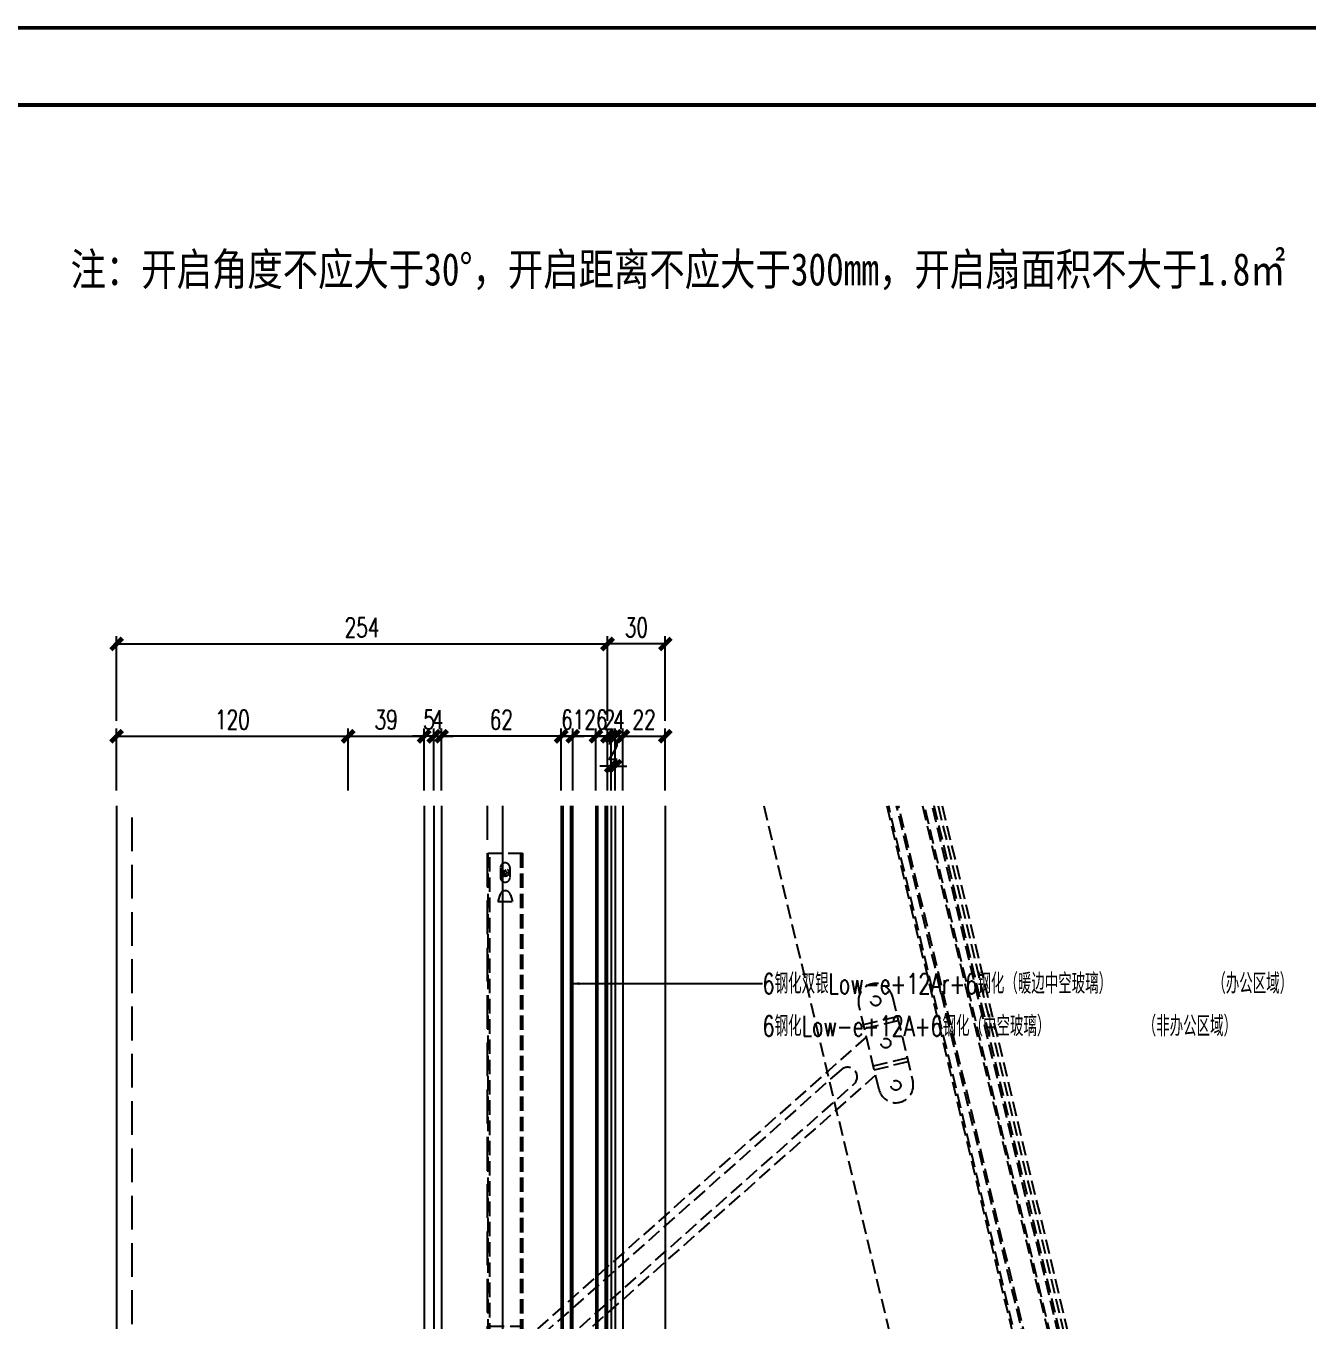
# Model space of a CAD drawing. Extents: x -160106 to 966792, y -663931 to 1550022.
# Drawn here: x -54121 to -53456, y -85815 to -85144 of the extents above; entities that cross this region are included whole.
import ezdxf
from ezdxf.enums import TextEntityAlignment as Align

# ---------------------------------------------------------------- set-up
doc = ezdxf.new("R2010")
doc.units = 0
doc.linetypes.add('ZN-DASH', pattern=[0.35, 0.25, -0.1])
for name, color, linetype in [('!ZN1-填充-8', 8, 'Continuous'), ('!ZN1-文字-7', 7, 'Continuous'), ('!ZN1-标注-173', 173, 'Continuous'), ('!ZN3-玻璃幕墙-4', 4, 'Continuous'), ('!ZN4-辅助材料-1', 1, 'Continuous'), ('!ZN5-钢材投影-40', 40, 'Continuous'), ('!ZN5-铝材投影-112', 112, 'Continuous'), ('!ZN6-虚线-8', 8, 'ZN-DASH'), ('0-cxFrame', 155, 'Continuous'), ('4玻璃幕墙', 4, 'Continuous'), ('DIM', 173, 'Continuous')]:
    doc.layers.add(name, color=color, linetype=linetype)
doc.layers.add('0-cxText', color=131, linetype='Continuous', lineweight=25)
doc.styles.add('cx_tuming', font='simhei.ttf')
doc.styles.add('cx_tuqian1', font='')
doc.styles.add('DHTEXT-1', font='ROMANS.shx', dxfattribs={"width": 0.7, "bigfont": 'CHINESE.shx'})
doc.styles.add('ZNDimTStyle', font='ROMANS.shx', dxfattribs={"width": 0.7, "bigfont": 'CHINESE.shx'})
doc.styles.add('ZNTextStyle', font='ROMANS.shx', dxfattribs={"width": 0.7, "bigfont": 'CHINESE.shx'})
doc.styles.add('宋体', font='', dxfattribs={"width": 0.8})
doc.styles.add('黑体', font='simhei.ttf', dxfattribs={"height": 12})
doc.styles.get('cx_tuqian1').set_extended_font_data('SimSun')
doc.styles.get('宋体').set_extended_font_data('SimSun')
doc.dimstyles.new('ZN4', dxfattribs={"dimscale": 4, "dimtxt": 2.5, "dimasz": 1.5, "dimexe": 1, "dimexo": 2, "dimgap": 0.9, "dimtad": 1, "dimdec": 0, "dimdsep": 46, "dimtxsty": 'DHTEXT-1', "dimblk": 'ARCHTICK', "dimcen": 2.5, "dimclrd": 173, "dimclre": 173, "dimclrt": 7, "dimazin": 2, "dimtfac": 1, "dimtix": 1, "dimtmove": 2, "dimatfit": 3, "dimfxl": 0, "dimarcsym": 0})
doc.dimstyles.new('ZN机械-3', dxfattribs={"dimscale": 3, "dimtxt": 2.5, "dimasz": 1.5, "dimexe": 1, "dimexo": 2, "dimgap": 0.9, "dimtad": 1, "dimdec": 0, "dimzin": 0, "dimdsep": 46, "dimtxsty": 'ZNDimTStyle', "dimcen": 2.5, "dimdle": 1, "dimclrd": 173, "dimclre": 173, "dimclrt": 7, "dimazin": 2, "dimtfac": 1, "dimtdec": 4, "dimtix": 1, "dimtmove": 2, "dimatfit": 3, "dimfxl": 0, "dimfrac": 2, "dimtolj": 1, "dimtzin": 0, "dimarcsym": 0})

# ---------------------------------------------------------------- blocks, each defined once
blk = doc.blocks.new('*U1360')
at = {"layer": '!ZN1-填充-8'}
h = blk.add_hatch(dxfattribs=at)
h.set_pattern_fill('ANSI37', color=256, scale=0.5, style=0)
h.set_pattern_definition([(45, (6, 0), (-1.12253, 1.12253), []), (135, (6, 0), (-1.12253, -1.12253), [])])
h.paths.add_polyline_path([(0, 5), (0, 19), (1, 18), (14, 18), (14, 17.75), (12, 15.75), (12, 8.25), (14, 6.25), (14, 6), (1, 6)])
h = blk.add_hatch(dxfattribs=at)
h.set_pattern_fill('DOTS', color=8, style=0)
h.set_pattern_definition([(0, (6, 0), (0.79375, 1.5875), [0, -1.5875])])
h.paths.add_polyline_path([(13, 15.34), (13, 8.66), (14.41, 7.25), (17.8, 7.25), (17.8, 16.75), (14.41, 16.75)])
for points in [[(18.75, 18), (14, 18), (14, 17.75), (18.75, 17.75)], [(18.75, 6.25), (14, 6.25), (14, 6), (18.75, 6)]]:
    blk.add_hatch(color=256, dxfattribs=at).paths.add_polyline_path(points)
for p, q in [((0, 23), (511.5, 23)), ((0, 19), (511.5, 19)), ((0, 5), (511.5, 5)), ((0, 1), (511.5, 1))]:
    blk.add_line(p, q, dxfattribs=at)
at = {"layer": '!ZN3-玻璃幕墙-4'}
for points in [[(511.5, 24), (1, 24), (0, 23), (0, 19), (1, 18), (511.5, 18)], [(511.5, 6), (1, 6), (0, 5), (0, 1), (1, 0), (511.5, 0)]]:
    blk.add_lwpolyline(points, dxfattribs=at)
at = {"layer": '!ZN4-辅助材料-1'}
for points in [[(0, 5), (0, 19), (1, 18), (14, 18), (14, 17.75), (12, 15.75), (12, 8.25), (12, 8.25), (14, 6.25), (14, 6), (1, 6), (0, 5)], [(12, 15.75), (12, 8.25), (14, 6.25), (19, 6.25), (19, 17.75), (14, 17.75)], [(13, 15.34), (13, 8.66), (14.41, 7.25), (17.8, 7.25), (17.8, 16.75), (14.41, 16.75)], [(18.75, 18), (14, 18), (14, 17.75), (18.75, 17.75)], [(18.75, 6.25), (14, 6.25), (14, 6), (18.75, 6)]]:
    blk.add_lwpolyline(points, close=True, dxfattribs=at)
blk.add_lwpolyline([(18.4, 17.75), (18.4, 17.65), (14.04, 17.65), (12.1, 15.71), (12.1, 8.29), (14.04, 6.35), (18.4, 6.35), (18.4, 6.25), (18.4, 6.35)], dxfattribs=at)
at = {"layer": 'Defpoints', "color": 250}
for p in [(0, 24), (0, 18), (0, 6), (0, 0), (12, 6)]:
    blk.add_point(p, dxfattribs=at)
blk = doc.blocks.new('风撑')
at = {"layer": '!ZN4-辅助材料-1', "linetype": 'ZN-DASH', "ltscale": 30}
for p, q in [((-9, 356), (9, 356)), ((-9, 356), (-9, 0)), ((-8, 0), (-8, 356)), ((8, 356), (8, 0)), ((9, 356), (9, 0)), ((-1.25, 345.75), (-1.25, 346.25)), ((-1.25, 346.25), (-0.25, 346.25)), ((-1.25, 345.75), (-0.25, 345.75)), ((-0.25, 347.25), (0.25, 347.25)), ((-0.25, 346.25), (-0.25, 347.25)), ((-0.25, 344.75), (-0.25, 345.75)), ((-0.25, 344.75), (0.25, 344.75)), ((0.25, 346.25), (0.25, 347.25)), ((0.25, 346.25), (1.25, 346.25)), ((0.25, 344.75), (0.25, 345.75)), ((0.25, 345.75), (1.25, 345.75)), ((1.25, 345.75), (1.25, 346.25)), ((-2.62, 334.8), (-3.85, 331)), ((-3.85, 331), (3.85, 331)), ((2.71, 334.53), (3.85, 331)), ((185.74, 267.19), (203.25, 271.37)), ((186.21, 265.24), (203.72, 269.42)), ((190.85, 245.79), (208.36, 249.97)), ((191.32, 243.84), (208.83, 248.02)), ((-8, 111.01), (8, 111.01)), ((-8, 58.32), (8, 58.32)), ((-3.85, 25), (3.85, 25)), ((-2.62, 21.2), (-3.85, 25)), ((2.71, 21.47), (3.85, 25)), ((-1.25, 10.25), (-1.25, 9.75)), ((-1.25, 10.25), (-0.25, 10.25)), ((-1.25, 9.75), (-0.25, 9.75)), ((-0.25, 11.25), (0.25, 11.25)), ((-0.25, 11.25), (-0.25, 10.25)), ((-0.25, 9.75), (-0.25, 8.75)), ((-0.25, 8.75), (0.25, 8.75)), ((0.25, 11.25), (0.25, 10.25)), ((0.25, 10.25), (1.25, 10.25)), ((0.25, 9.75), (1.25, 9.75)), ((0.25, 9.75), (0.25, 8.75)), ((1.25, 10.25), (1.25, 9.75)), ((-9, 0), (9, 0))]:
    blk.add_line(p, q, dxfattribs=at)
for points in [[(-2.5, 343.5, 1), (2.5, 343.5), (2.5, 348.5, 1), (-2.5, 348.5)], [(193.76, 233.63), (183.31, 277.4, -1), (200.81, 281.58), (211.27, 237.81, -1)], [(22.94, 96.31), (180.77, 236.35, 1), (174.13, 243.83), (16.3, 103.79, 1)], [(-2.5, 12.5, -1), (2.5, 12.5), (2.5, 7.5, -1), (-2.5, 7.5)]]:
    blk.add_lwpolyline(points, format="xyb", close=True, dxfattribs=at)
blk.add_lwpolyline([(187.26, 260.83), (-5.8, 89.52, 1), (6.15, 76.06), (192, 240.97)], format="xyb", dxfattribs=at)
for centre, radius in [((0, 346), 2), ((192.06, 279.49), 2.5), ((197.29, 257.6), 2.5), ((197.29, 257.6), 2.5), ((202.51, 235.72), 2.5), ((0.17, 82.79), 2.5), ((0, 10), 2)]:
    blk.add_circle(centre, radius, dxfattribs=at)
for centre, start, end in [((0, 333.8), 15.06215, 159.06215), ((0, 22.2), 200.93785, 344.93785)]:
    blk.add_arc(centre, 2.8, start, end, dxfattribs=at)
blk = doc.blocks.new('20201118141255')
at = {"layer": '!ZN1-填充-8', "linetype": 'ZN-DASH', "ltscale": 20}
for p, q in [((-40.31, 34.22), (-49.89, 29.31)), ((0.92, 34.5), (-39.17, 34.5)), ((-40.29, 28.24), (-47.54, 24.67)), ((-7.23, 28.5), (-39.19, 28.5)), ((-50.89, 25.79), (-50.79, 25.62)), ((0.24, 9.6), (-2.35, 24.57)), ((13.04, 9.6), (10.84, 25.73)), ((0, 8.8), (0, 0)), ((13.28, 7.2), (0, 7.2)), ((0.24, 9.6), (13.04, 9.6)), ((4.64, 7.2), (4.64, 8.4)), ((8.64, 8.4), (4.64, 8.4)), ((8.64, 7.2), (8.64, 8.4)), ((13.28, 8.8), (13.28, 0))]:
    blk.add_line(p, q, dxfattribs=at)
for centre, radius, start, end in [((-39.17, 32), 2.5, 90, 117.17258), ((0.92, 24.5), 10, 7.0608, 90), ((-48.75, 27.08), 2.5, 117.17258, 211.06801), ((-39.19, 26), 2.5, 90, 116.22899), ((-7.23, 23.5), 5, 12.33909, 90), ((-48.65, 26.91), 2.5, 211.06801, 296.22899), ((0.8, 8.8), 0.8, 89.99996, 179.99996), ((12.48, 8.8), 0.8, 359.99996, 89.99996)]:
    blk.add_arc(centre, radius, start, end, dxfattribs=at)
blk = doc.blocks.new('20201207134444修')
at = {"layer": '!ZN1-填充-8', "linetype": 'ZN-DASH', "ltscale": 30}
h = blk.add_hatch(dxfattribs=at)
h.set_pattern_fill('DOTS', color=256, angle=103.42929, style=0)
h.set_pattern_definition([(103.429, (89.5777, -15.6232), (-1.72844, 0.40336), [0, -1.5875])])
h.paths.add_polyline_path([(73.04, -12.38), (79.52, -10.83), (80.57, -9.12), (79.79, -5.83), (70.55, -8.04), (71.33, -11.33)])
for points in [[(80.54, -4.67), (81.64, -9.29), (81.88, -9.24), (80.78, -4.62)], [(69.11, -7.4), (70.21, -12.02), (70.46, -11.96), (69.35, -7.34)]]:
    blk.add_hatch(color=256, dxfattribs=at).paths.add_polyline_path(points)
h = blk.add_hatch(dxfattribs=at)
h.set_pattern_fill('ANSI36', color=256, scale=0.2, angle=13.42929, style=0)
h.set_pattern_definition([(58.42928774, (-109914.7726, -98208.03987), (0.0203894187, 0.6396168089), [0.79375, -0.15875, 0, -0.15875])])
h.paths.add_polyline_path([(52.61, -13.65), (52.61, -13.65, 0.414214), (52.98, -13.05), (53.33, -14.51), (51.87, -14.86, 0.414214), (52.24, -14.26), (52.01, -13.28, 0.414214)])
h = blk.add_hatch(dxfattribs=at)
h.set_pattern_fill('ANSI37', color=256, scale=0.5, angle=103.42929, style=0)
h.set_pattern_definition([(148.429, (89.5777, -15.6232), (-0.83114, -1.35254), []), (238.429, (89.5777, -15.6232), (1.35254, -0.83114), [])])
h.paths.add_polyline_path([(86.11, -22.62), (72.49, -25.87), (73.23, -24.67), (70.21, -12.02), (70.46, -11.96), (72.86, -13.45), (80.16, -11.7), (81.64, -9.29), (81.88, -9.24), (84.9, -21.88)])
h = blk.add_hatch(dxfattribs=at)
h.set_pattern_fill('ANSI37', color=256, angle=103.42929, style=0)
h.set_pattern_definition([(148.4292877, (49002.4444, -21449.2462), (-0.83113636, -1.352541535), []), (238.4292877, (49002.4444, -21449.2462), (1.352541535, -0.83113636), [])])
h.paths.add_polyline_path([(59, -16.75), (61.68, -27.94), (61.79, -28.43), (68.6, -26.8), (67.4, -26.06), (64.84, -15.36)])
for p, q in [((-109.14, 446.32), (-5.92, 14.01)), ((68.6, -26.8), (-44.37, 446.32)), ((72.49, -25.87), (-40.26, 446.32)), ((86.11, -22.62), (-25.86, 446.32)), ((90, -21.69), (-21.75, 446.32)), ((-18.67, 446.32), (93.73, -24.4)), ((-1.05, 4.38), (46.47, 24.98)), ((49.02, 25.07), (64.84, -15.36)), ((54.85, 26.46), (59, -16.75)), ((-3.14, 13.13), (48.56, 16.22)), ((2.14, 16.45), (2.98, 12.94)), ((9.68, 14.13), (3.46, 12.65)), ((8.27, 13.8), (11.06, 2.13)), ((9.14, 18.12), (9.98, 14.62)), ((9.29, 14.04), (12.08, 2.37)), ((43.7, 15.06), (19.38, 9.25)), ((3.85, 12.74), (6.63, 1.07)), ((4.87, 12.98), (7.65, 1.31)), ((12.08, 2.37), (6.63, 1.07)), ((46.95, -6.78), (58.51, -4.02)), ((47.11, -1.4), (47.31, -1.35)), ((47.11, -1.4), (49.53, -11.51)), ((47.31, -1.35), (49.72, -11.47)), ((47.31, -1.35), (50.1, -3.07)), ((47.72, -3.93), (51.43, -5.71)), ((51.43, -5.71), (48.92, -8.98)), ((50.31, -3.17), (51.58, -8.48)), ((51.92, -3.02), (51.08, -3.22)), ((51.92, -3.02), (53.08, -7.89)), ((52.02, -3), (51.97, -3.21)), ((52.02, -3), (53.96, -7.68)), ((52.02, -3), (52.39, -3.36)), ((52.39, -3.36), (52.68, -3.29)), ((52.8, -2.82), (52.68, -3.29)), ((52.8, -2.82), (54.74, -7.49)), ((52.8, -2.82), (53.17, -3.17)), ((53.17, -3.17), (53.46, -3.1)), ((53.58, -2.63), (53.46, -3.1)), ((53.58, -2.63), (55.51, -7.31)), ((53.58, -2.63), (53.95, -2.99)), ((53.95, -2.99), (54.24, -2.92)), ((54.35, -2.44), (54.24, -2.92)), ((54.35, -2.44), (56.29, -7.12)), ((54.35, -2.44), (54.73, -2.8)), ((54.73, -2.8), (55.02, -2.73)), ((55.13, -2.26), (55.02, -2.73)), ((55.13, -2.26), (57.07, -6.94)), ((55.13, -2.26), (55.5, -2.61)), ((55.5, -2.61), (55.79, -2.54)), ((55.91, -2.07), (55.79, -2.54)), ((55.91, -2.07), (57.85, -6.75)), ((55.91, -2.07), (56.28, -2.43)), ((56.28, -2.43), (56.57, -2.36)), ((56.41, -6.65), (56.29, -7.12)), ((56.41, -6.65), (56.7, -6.58)), ((56.69, -1.89), (56.57, -2.36)), ((56.69, -1.89), (58.63, -6.56)), ((56.69, -1.89), (57.06, -2.24)), ((56.7, -6.58), (57.07, -6.94)), ((57.06, -2.24), (57.35, -2.17)), ((57.19, -6.46), (57.07, -6.94)), ((57.19, -6.46), (57.48, -6.39)), ((57.47, -1.7), (57.35, -2.17)), ((57.47, -1.7), (58.63, -6.56)), ((57.48, -6.39), (57.85, -6.75)), ((57.96, -6.28), (57.85, -6.75)), ((57.96, -6.28), (58.25, -6.21)), ((58.25, -6.21), (58.63, -6.56)), ((49.53, -11.51), (49.72, -11.47)), ((49.72, -11.47), (51.44, -8.67)), ((53.08, -7.89), (52.25, -8.09)), ((52.94, -7.28), (53.18, -7.86)), ((53.05, -7.74), (53.18, -7.86)), ((53.3, -7.39), (53.18, -7.86)), ((53.3, -7.39), (53.59, -7.32)), ((53.59, -7.32), (53.96, -7.68)), ((54.07, -7.21), (53.96, -7.68)), ((54.07, -7.21), (54.36, -7.14)), ((54.36, -7.14), (54.74, -7.49)), ((54.85, -7.02), (54.74, -7.49)), ((54.85, -7.02), (55.14, -6.95)), ((55.14, -6.95), (55.51, -7.31)), ((55.63, -6.83), (55.51, -7.31)), ((55.63, -6.83), (55.92, -6.76)), ((55.92, -6.76), (56.29, -7.12)), ((53.33, -14.51), (51.87, -14.86)), ((68.6, -26.8), (89, -23.99)), ((88.54, -22.04), (69.06, -28.75)), ((90, -21.69), (90.46, -23.64))]:
    blk.add_line(p, q, dxfattribs=at)
for points in [[(-45.4, 446.32), (67.4, -26.06), (68.6, -26.8), (72.49, -25.87), (73.23, -24.67), (-39.23, 446.32)], [(-26.89, 446.32), (84.9, -21.88), (86.11, -22.62), (90, -21.69), (90.74, -20.49), (-20.72, 446.32)], [(-16.61, 446.32), (95.67, -23.93), (91.49, -24.93)], [(69.43, -7.68), (69.53, -7.66), (70.54, -11.9), (72.88, -13.34), (80.1, -11.62), (81.53, -9.28), (80.52, -5.04), (80.62, -5.01), (80.52, -5.04)]]:
    blk.add_lwpolyline(points, dxfattribs=at)
for points in [[(59.73, -28.4, 0.414214), (60.33, -28.77), (61.31, -28.54, 0.414214), (61.68, -27.94), (48.79, 26.04, -0.414214), (49.16, 26.64), (51.1, 27.11, 0.414214), (51.47, 27.71), (51.47, 27.71, 0.414214), (50.87, 28.08), (-5.55, 14.61, 0.414214), (-5.92, 14.01), (-2.08, -2.04, 0.414214), (-1.48, -2.41), (1.92, -1.6, 0.414214), (2.29, -0.99), (2.18, -0.51, 0.414214), (1.58, -0.14), (0.12, -0.49, -0.414214), (-0.49, -0.12), (-0.95, 1.83, -0.414214), (-0.58, 2.43), (17.9, 6.84, -0.414214), (18.5, 6.47), (18.97, 4.53, -0.414214), (18.6, 3.93), (17.14, 3.58, 0.414214), (16.77, 2.98), (16.88, 2.49, 0.414214), (17.49, 2.12), (29.65, 5.02), (30.01, 5.62), (30.62, 5.25), (44.23, 8.51), (44.23, 8.51, -0.414214), (44.84, 8.14), (50.29, -14.72, 0.414214), (50.9, -15.09), (51.87, -14.86, 0.414214), (52.24, -14.26), (48.87, -0.15, -0.414214), (49.24, 0.45), (52.16, 1.15, -0.414214), (52.76, 0.78), (59.73, -28.4)], [(51.42, 27.22, 0.361853), (51.53, 27.45), (51.42, 27.91, 0.414081), (51.06, 28.13), (50.27, 27.94, -0.393774), (50.11, 28.02), (50.09, 28.13, -0.339454), (50.38, 28.7), (53.11, 29.56, 0.309009), (53.49, 30.12, -0.166198), (53.64, 30.57, -0.615201), (53.89, 30.49), (53.99, 30.08, -0.280837), (53.72, 29.24, 0.147614), (53.28, 27.68), (53.24, 27.35, 0.611335), (53.36, 27.3), (54.18, 27.48, 0.273777), (54.26, 27.7), (54.23, 27.81, -1.027808), (54.52, 27.87), (54.59, 27.55, -0.252626), (54.43, 27.09), (53.45, 26.58, -0.287212), (50.61, 26.99, 0.009769), (51.42, 27.22, 0.030001)], [(59.73, -28.4, -0.414214), (59.36, -29.01), (59.36, -29.01, -0.414214), (58.76, -28.64), (52.02, -0.43, 0.414214), (51.42, -0.06), (50.45, -0.29, 0.414214), (50.08, -0.89), (52.98, -13.05, -0.414214), (52.61, -13.65), (52.61, -13.65, -0.414214), (52.01, -13.28), (48.87, -0.15, -0.414214), (49.24, 0.45), (52.16, 1.15, -0.414214), (52.76, 0.78), (59.73, -28.4)], [(85.14, -31.07), (90.4, -29.82, 0.414214), (90.77, -29.22), (90.65, -28.73, 0.414214), (90.05, -28.36), (89.47, -28.5), (88.83, -29.1, -0.575867), (88.01, -28.85), (87.75, -27.78), (88.38, -27.63, 0.691129), (88.45, -27.07), (86.54, -26.42, 0.288214), (85.5, -26.67), (84.09, -28.12, 0.691129), (84.4, -28.58), (85.03, -28.43), (85.28, -29.5, -0.575867), (84.66, -30.09), (83.82, -29.85), (82.85, -30.08, 0.414214), (82.7, -30.32), (82.7, -30.33, 0.21258), (87.46, -36.44, 2.116586), (87.35, -35.29, -0.127199), (84.36, -31.89, -0.484661), (84.69, -31.18), (85.14, -31.07)]]:
    blk.add_lwpolyline(points, format="xyb", dxfattribs=at)
for points in [[(33.2, 8.44), (32.39, 11.85, 0.414214), (31.78, 12.22), (30.81, 11.98, 0.414214), (30.44, 11.38), (31.25, 7.98, -0.414214), (30.88, 7.37), (28.45, 6.79, -0.414214), (27.85, 7.16), (27.04, 10.57, 0.414214), (26.43, 10.94), (25.46, 10.71, 0.414214), (25.09, 10.1), (25.9, 6.7, -0.414214), (25.53, 6.1), (21.4, 5.11, -0.414214), (20.8, 5.48), (19.98, 8.88, 0.414214), (19.38, 9.25), (-1.05, 4.38, -0.414214), (-1.65, 4.75), (-3.51, 12.53, -0.414214), (-3.14, 13.13), (46.47, 24.98, -0.414214), (47.07, 24.61), (48.93, 16.82, -0.414214), (48.56, 16.22), (43.7, 15.06, 0.414214), (43.33, 14.46), (44.14, 11.05, -0.414214), (43.77, 10.45), (33.8, 8.07, -0.414214)], [(49.63, 13.91), (52.07, 3.69, -0.414214), (51.7, 3.09), (48.78, 2.39, -0.414214), (48.18, 2.76), (45.74, 12.98, -0.414214), (46.11, 13.58), (49.02, 14.28, -0.414214)], [(59.92, -33.5), (59.87, -33.31, -0.414214), (60.09, -32.94), (81.69, -27.79, -0.414214), (82.29, -28.16), (82.64, -29.62, 0.414214), (83.24, -29.99), (84.46, -29.7, 0.267949), (84.82, -29.35), (84.92, -29.02, 0.57735), (84.56, -28.64), (84.47, -28.67, -0.414214), (83.86, -28.3), (83.63, -27.32, -0.414214), (84, -26.72), (87.89, -25.79, -0.414214), (88.5, -26.16), (88.73, -27.14, -0.414214), (88.36, -27.74), (88.26, -27.76, 0.57735), (88.11, -28.26), (88.35, -28.51, 0.267949), (88.83, -28.65), (90.24, -28.32, 0.414214), (90.47, -27.95), (89.91, -25.62, -0.414214), (90.13, -25.26), (91.49, -24.93, 0.414214), (91.71, -24.57), (91.55, -23.89, 0.414214), (90.95, -23.52), (89.04, -23.98), (59.82, -30.95, -0.414214), (59.22, -30.58), (52.02, -0.43, 0.414214), (51.42, -0.06), (50.45, -0.29, 0.414214), (50.08, -0.89), (57.97, -33.96, 0.414214), (58.58, -34.33), (59.55, -34.1, 0.414214)], [(87.23, -29.03), (86.9, -27.67, 0.414214), (86.3, -27.3), (86.11, -27.35, 0.414214), (85.74, -27.95), (86.06, -29.31, 0.414214), (86.66, -29.68), (86.86, -29.64, 0.414214)]]:
    blk.add_lwpolyline(points, format="xyb", close=True, dxfattribs=at)
for points in [[(54.85, 26.46), (64.84, -15.36), (59, -16.75), (49.02, 25.07)], [(72.86, -13.45), (80.16, -11.7), (81.64, -9.29), (80.48, -4.43), (69.29, -7.1), (70.46, -11.96)], [(73.04, -12.38), (79.52, -10.83), (80.57, -9.12), (79.79, -5.83), (70.55, -8.04), (71.33, -11.33)], [(80.54, -4.67), (81.64, -9.29), (81.88, -9.24), (80.78, -4.62)], [(69.11, -7.4), (70.21, -12.02), (70.46, -11.96), (69.35, -7.34)], [(86.11, -22.62), (72.49, -25.87), (73.23, -24.67), (70.21, -12.02), (70.46, -11.96), (72.86, -13.45), (80.16, -11.7), (80.16, -11.7), (81.64, -9.29), (81.88, -9.24), (84.9, -21.88), (86.11, -22.62)], [(59, -16.75), (61.68, -27.94), (61.79, -28.43), (68.6, -26.8), (67.4, -26.06), (64.84, -15.36)], [(69.06, -28.75), (89, -23.99), (88.54, -22.04), (68.6, -26.8)]]:
    blk.add_lwpolyline(points, close=True, dxfattribs=at)
for centre, radius, start, end in [((9.59, 14.52), 0.4, 283.42929, 13.42929), ((3.36, 13.04), 0.4, 193.42929, 283.42929), ((50.78, -1.96), 1.3, 238.42929, 283.42929), ((52.55, -9.35), 1.3, 103.42929, 148.42929)]:
    blk.add_arc(centre, radius, start, end, dxfattribs=at)
for p in [(82.35, -11.18), (73.46, -25.64), (85.14, -22.85), (67.63, -27.03)]:
    blk.add_point(p, dxfattribs=at)
at = {"layer": '!ZN1-填充-8', "linetype": 'ZN-DASH', "ltscale": 30, "rotation": 13.42932585530589}
blk.add_blockref('20201118141255', (-0.82, 15.74), dxfattribs=at)
blk = doc.blocks.new('A$C127fa938')
at = {"layer": '!ZN5-铝材投影-112'}
for p, q in [((-35, 497.5), (-35, 50.5)), ((-30, 497.5), (-30, 50.5)), ((-26, 497.5), (-26, 50.5)), ((62, 497.5), (62, -17.5))]:
    blk.add_line(p, q, dxfattribs=at)
blk.add_lwpolyline([(64, 497.5), (64, -17.5), (59.7, -17.5)], dxfattribs=at)
at = {"layer": '!ZN3-玻璃幕墙-4', "rotation": 90}
blk.add_blockref('*U1360', (60, -14), dxfattribs=at)
at = {"ltscale": 30}
blk.add_blockref('20201207134444修', (250.15, 51.18), dxfattribs=at)
blk.add_blockref('风撑', (7, 117))
blk = doc.blocks.new('TK22.A2 L(Dragon)')
at = {"layer": '0-cxFrame', "color": 7, "const_width": 0.5}
blk.add_lwpolyline([(0, 0), (-594, 0), (-594, 420), (0, 420)], close=True, dxfattribs=at)
at = {"layer": '0-cxFrame', "const_width": 0.5}
blk.add_lwpolyline([(-80, 10), (-574, 10), (-574, 410), (-80, 410)], close=True, dxfattribs=at)
at = {"style": '黑体', "flags": 4}
blk.add_attdef('图幅', text='', height=3.3, dxfattribs=at).set_placement((-40, 3), align=Align.RIGHT)
at = {"layer": '0-cxText', "flags": 4}
for tag, height, style, p in [('建设单位', 3.5, 'cx_tuming', (-45, 240)), ('项目名称', 3.5, 'cx_tuming', (-45, 210)), ('子项名称', 3.5, 'cx_tuming', (-45, 180)), ('工程编号', 3.3, 'cx_tuqian1', (-35, 165)), ('图名1', 3.5, 'cx_tuming', (-45, 87)), ('图名2', 3.5, 'cx_tuming', (-45, 79)), ('图名3', 3.5, 'cx_tuming', (-45, 71)), ('出图日期', 3.3, 'cx_tuqian1', (-39, 60)), ('专业', 3.3, 'cx_tuqian1', (-55, 52)), ('图号', 3.3, 'cx_tuqian1', (-55, 44)), ('版次', 3.3, 'cx_tuqian1', (-20, 44))]:
    blk.add_attdef(tag, text='', height=height, dxfattribs=dict(at, style=style)).set_placement(p, align=Align.MIDDLE)
at = {"layer": 'Defpoints', "color": 6, "flags": 4}
for tag, height, style, p in [('tufu', 3.3, '黑体', (-12, 12)), ('dwfname', 4, 'cx_tuqian1', (-80, 3))]:
    blk.add_attdef(tag, text='', height=height, dxfattribs=dict(at, style=style)).set_placement(p, align=Align.RIGHT)
blk = doc.blocks.new('_ArchTick')
at = {"color": 0, "linetype": 'ByBlock', "const_width": 0.4}
blk.add_lwpolyline([(-0.5, -0.5), (0.5, 0.5)], dxfattribs=at)
blk = doc.blocks.new('*D1547')
at = {"layer": 'Defpoints', "color": 0, "ltscale": 40, "transparency": 16777216}
for p in [(-53819.2, -85512.28), (-53819.2, -85548.4), (-53817.2, -85548.4)]:
    blk.add_point(p, dxfattribs=at)
at = {"layer": 'DIM', "color": 173, "linetype": 'ByBlock', "lineweight": -2, "ltscale": 40, "transparency": 16777216}
for p, q in [((-53819.2, -85540.4), (-53819.2, -85508.28)), ((-53817.2, -85540.4), (-53817.2, -85508.28)), ((-53819.2, -85512.28), (-53825.2, -85512.28)), ((-53817.2, -85512.28), (-53819.2, -85512.28)), ((-53817.2, -85512.28), (-53811.2, -85512.28))]:
    blk.add_line(p, q, dxfattribs=at)
at = {"layer": 'DIM', "color": 173, "lineweight": -2, "ltscale": 40, "transparency": 16777216, "xscale": 6, "yscale": 6, "zscale": 6}
blk.add_blockref('_ArchTick', (-53819.2, -85512.28), dxfattribs=at)
at = {"layer": 'DIM', "color": 173, "lineweight": -2, "ltscale": 40, "transparency": 16777216, "xscale": 6, "yscale": 6, "zscale": 6, "rotation": 180}
blk.add_blockref('_ArchTick', (-53817.2, -85512.28), dxfattribs=at)
at = {"layer": 'DIM', "color": 7, "ltscale": 40, "transparency": 16777216, "insert": (-53818.2, -85503.68), "char_height": 10, "attachment_point": 5, "style": 'DHTEXT-1'}
blk.add_mtext('2', dxfattribs=at)
blk = doc.blocks.new('*D1548')
at = {"layer": 'Defpoints', "color": 0, "ltscale": 40, "transparency": 16777216}
for p in [(-53815.2, -85527.76), (-53817.2, -85548.4), (-53815.2, -85548.4)]:
    blk.add_point(p, dxfattribs=at)
at = {"layer": 'DIM', "color": 173, "linetype": 'ByBlock', "lineweight": -2, "ltscale": 40, "transparency": 16777216}
for p, q in [((-53817.2, -85527.76), (-53823.2, -85527.76)), ((-53817.2, -85540.4), (-53817.2, -85523.76)), ((-53817.2, -85527.76), (-53815.2, -85527.76)), ((-53815.2, -85540.4), (-53815.2, -85523.76)), ((-53815.2, -85527.76), (-53809.2, -85527.76))]:
    blk.add_line(p, q, dxfattribs=at)
at = {"layer": 'DIM', "color": 173, "lineweight": -2, "ltscale": 40, "transparency": 16777216, "xscale": 6, "yscale": 6, "zscale": 6}
blk.add_blockref('_ArchTick', (-53817.2, -85527.76), dxfattribs=at)
at = {"layer": 'DIM', "color": 173, "lineweight": -2, "ltscale": 40, "transparency": 16777216, "xscale": 6, "yscale": 6, "zscale": 6, "rotation": 180}
blk.add_blockref('_ArchTick', (-53815.2, -85527.76), dxfattribs=at)
at = {"layer": 'DIM', "color": 7, "ltscale": 40, "transparency": 16777216, "insert": (-53816.2, -85519.16), "char_height": 10, "attachment_point": 5, "style": 'DHTEXT-1'}
blk.add_mtext('2', dxfattribs=at)
blk = doc.blocks.new('*D1549')
at = {"layer": 'Defpoints', "color": 0, "ltscale": 40, "transparency": 16777216}
for p in [(-53815.2, -85512.28), (-53815.2, -85548.4), (-53811.2, -85548.4)]:
    blk.add_point(p, dxfattribs=at)
at = {"layer": 'DIM', "color": 173, "linetype": 'ByBlock', "lineweight": -2, "ltscale": 40, "transparency": 16777216}
for p, q in [((-53815.2, -85540.4), (-53815.2, -85508.28)), ((-53811.2, -85540.4), (-53811.2, -85508.28)), ((-53815.2, -85512.28), (-53821.2, -85512.28)), ((-53811.2, -85512.28), (-53815.2, -85512.28)), ((-53811.2, -85512.28), (-53805.2, -85512.28))]:
    blk.add_line(p, q, dxfattribs=at)
at = {"layer": 'DIM', "color": 173, "lineweight": -2, "ltscale": 40, "transparency": 16777216, "xscale": 6, "yscale": 6, "zscale": 6}
blk.add_blockref('_ArchTick', (-53815.2, -85512.28), dxfattribs=at)
at = {"layer": 'DIM', "color": 173, "lineweight": -2, "ltscale": 40, "transparency": 16777216, "xscale": 6, "yscale": 6, "zscale": 6, "rotation": 180}
blk.add_blockref('_ArchTick', (-53811.2, -85512.28), dxfattribs=at)
at = {"layer": 'DIM', "color": 7, "ltscale": 40, "transparency": 16777216, "insert": (-53813.2, -85503.68), "char_height": 10, "attachment_point": 5, "style": 'DHTEXT-1'}
blk.add_mtext('4', dxfattribs=at)
blk = doc.blocks.new('*D1550')
at = {"layer": 'Defpoints', "color": 0, "ltscale": 40, "transparency": 16777216}
for p in [(-53789.2, -85512.28), (-53811.2, -85548.4), (-53789.2, -85548.4)]:
    blk.add_point(p, dxfattribs=at)
at = {"layer": 'DIM', "color": 173, "linetype": 'ByBlock', "lineweight": -2, "ltscale": 40, "transparency": 16777216}
for p, q in [((-53811.2, -85540.4), (-53811.2, -85508.28)), ((-53789.2, -85540.4), (-53789.2, -85508.28)), ((-53811.2, -85512.28), (-53789.2, -85512.28))]:
    blk.add_line(p, q, dxfattribs=at)
at = {"layer": 'DIM', "color": 173, "lineweight": -2, "ltscale": 40, "transparency": 16777216, "xscale": 6, "yscale": 6, "zscale": 6, "rotation": 180}
blk.add_blockref('_ArchTick', (-53811.2, -85512.28), dxfattribs=at)
at = {"layer": 'DIM', "color": 173, "lineweight": -2, "ltscale": 40, "transparency": 16777216, "xscale": 6, "yscale": 6, "zscale": 6}
blk.add_blockref('_ArchTick', (-53789.2, -85512.28), dxfattribs=at)
at = {"layer": 'DIM', "color": 7, "ltscale": 40, "transparency": 16777216, "insert": (-53800.2, -85503.68), "char_height": 10, "attachment_point": 5, "style": 'DHTEXT-1'}
blk.add_mtext('22', dxfattribs=at)
blk = doc.blocks.new('*D1551')
at = {"layer": 'Defpoints', "color": 0, "ltscale": 40, "transparency": 16777216}
for p in [(-53819.2, -85512.28), (-53825.2, -85548.4), (-53819.2, -85548.4)]:
    blk.add_point(p, dxfattribs=at)
at = {"layer": 'DIM', "color": 173, "linetype": 'ByBlock', "lineweight": -2, "ltscale": 40, "transparency": 16777216}
for p, q in [((-53825.2, -85540.4), (-53825.2, -85508.28)), ((-53819.2, -85540.4), (-53819.2, -85508.28)), ((-53825.2, -85512.28), (-53831.2, -85512.28)), ((-53825.2, -85512.28), (-53819.2, -85512.28)), ((-53819.2, -85512.28), (-53813.2, -85512.28))]:
    blk.add_line(p, q, dxfattribs=at)
at = {"layer": 'DIM', "color": 173, "lineweight": -2, "ltscale": 40, "transparency": 16777216, "xscale": 6, "yscale": 6, "zscale": 6}
blk.add_blockref('_ArchTick', (-53825.2, -85512.28), dxfattribs=at)
at = {"layer": 'DIM', "color": 173, "lineweight": -2, "ltscale": 40, "transparency": 16777216, "xscale": 6, "yscale": 6, "zscale": 6, "rotation": 180}
blk.add_blockref('_ArchTick', (-53819.2, -85512.28), dxfattribs=at)
at = {"layer": 'DIM', "color": 7, "ltscale": 40, "transparency": 16777216, "insert": (-53822.2, -85503.68), "char_height": 10, "attachment_point": 5, "style": 'DHTEXT-1'}
blk.add_mtext('6', dxfattribs=at)
blk = doc.blocks.new('*D1552')
at = {"layer": 'Defpoints', "color": 0, "ltscale": 40, "transparency": 16777216}
for p in [(-53837.2, -85512.28), (-53837.2, -85548.4), (-53825.2, -85548.4)]:
    blk.add_point(p, dxfattribs=at)
at = {"layer": 'DIM', "color": 173, "linetype": 'ByBlock', "lineweight": -2, "ltscale": 40, "transparency": 16777216}
for p, q in [((-53837.2, -85540.4), (-53837.2, -85508.28)), ((-53825.2, -85540.4), (-53825.2, -85508.28)), ((-53837.2, -85512.28), (-53843.2, -85512.28)), ((-53825.2, -85512.28), (-53837.2, -85512.28)), ((-53825.2, -85512.28), (-53819.2, -85512.28))]:
    blk.add_line(p, q, dxfattribs=at)
at = {"layer": 'DIM', "color": 173, "lineweight": -2, "ltscale": 40, "transparency": 16777216, "xscale": 6, "yscale": 6, "zscale": 6}
blk.add_blockref('_ArchTick', (-53837.2, -85512.28), dxfattribs=at)
at = {"layer": 'DIM', "color": 173, "lineweight": -2, "ltscale": 40, "transparency": 16777216, "xscale": 6, "yscale": 6, "zscale": 6, "rotation": 180}
blk.add_blockref('_ArchTick', (-53825.2, -85512.28), dxfattribs=at)
at = {"layer": 'DIM', "color": 7, "ltscale": 40, "transparency": 16777216, "insert": (-53831.2, -85503.68), "char_height": 10, "attachment_point": 5, "style": 'DHTEXT-1'}
blk.add_mtext('12', dxfattribs=at)
blk = doc.blocks.new('*D1553')
at = {"layer": 'Defpoints', "color": 0, "ltscale": 40, "transparency": 16777216}
for p in [(-53837.2, -85512.28), (-53843.2, -85548.4), (-53837.2, -85548.4)]:
    blk.add_point(p, dxfattribs=at)
at = {"layer": 'DIM', "color": 173, "linetype": 'ByBlock', "lineweight": -2, "ltscale": 40, "transparency": 16777216}
for p, q in [((-53843.2, -85540.4), (-53843.2, -85508.28)), ((-53837.2, -85540.4), (-53837.2, -85508.28)), ((-53843.2, -85512.28), (-53849.2, -85512.28)), ((-53843.2, -85512.28), (-53837.2, -85512.28)), ((-53837.2, -85512.28), (-53831.2, -85512.28))]:
    blk.add_line(p, q, dxfattribs=at)
at = {"layer": 'DIM', "color": 173, "lineweight": -2, "ltscale": 40, "transparency": 16777216, "xscale": 6, "yscale": 6, "zscale": 6}
blk.add_blockref('_ArchTick', (-53843.2, -85512.28), dxfattribs=at)
at = {"layer": 'DIM', "color": 173, "lineweight": -2, "ltscale": 40, "transparency": 16777216, "xscale": 6, "yscale": 6, "zscale": 6, "rotation": 180}
blk.add_blockref('_ArchTick', (-53837.2, -85512.28), dxfattribs=at)
at = {"layer": 'DIM', "color": 7, "ltscale": 40, "transparency": 16777216, "insert": (-53840.2, -85503.68), "char_height": 10, "attachment_point": 5, "style": 'DHTEXT-1'}
blk.add_mtext('6', dxfattribs=at)
blk = doc.blocks.new('*D1554')
at = {"layer": 'Defpoints', "color": 0, "ltscale": 40, "transparency": 16777216}
for p in [(-53905.2, -85512.28), (-53905.2, -85548.4), (-53843.2, -85548.4)]:
    blk.add_point(p, dxfattribs=at)
at = {"layer": 'DIM', "color": 173, "linetype": 'ByBlock', "lineweight": -2, "ltscale": 40, "transparency": 16777216}
for p, q in [((-53905.2, -85540.4), (-53905.2, -85508.28)), ((-53843.2, -85540.4), (-53843.2, -85508.28)), ((-53843.2, -85512.28), (-53905.2, -85512.28))]:
    blk.add_line(p, q, dxfattribs=at)
at = {"layer": 'DIM', "color": 173, "lineweight": -2, "ltscale": 40, "transparency": 16777216, "xscale": 6, "yscale": 6, "zscale": 6, "rotation": 180}
blk.add_blockref('_ArchTick', (-53905.2, -85512.28), dxfattribs=at)
at = {"layer": 'DIM', "color": 173, "lineweight": -2, "ltscale": 40, "transparency": 16777216, "xscale": 6, "yscale": 6, "zscale": 6}
blk.add_blockref('_ArchTick', (-53843.2, -85512.28), dxfattribs=at)
at = {"layer": 'DIM', "color": 7, "ltscale": 40, "transparency": 16777216, "insert": (-53874.2, -85503.68), "char_height": 10, "attachment_point": 5, "style": 'DHTEXT-1'}
blk.add_mtext('62', dxfattribs=at)
blk = doc.blocks.new('*D1555')
at = {"layer": 'Defpoints', "color": 0, "ltscale": 40, "transparency": 16777216}
for p in [(-53905.2, -85512.28), (-53909.2, -85548.4), (-53905.2, -85548.4)]:
    blk.add_point(p, dxfattribs=at)
at = {"layer": 'DIM', "color": 173, "linetype": 'ByBlock', "lineweight": -2, "ltscale": 40, "transparency": 16777216}
for p, q in [((-53909.2, -85540.4), (-53909.2, -85508.28)), ((-53905.2, -85540.4), (-53905.2, -85508.28)), ((-53909.2, -85512.28), (-53915.2, -85512.28)), ((-53909.2, -85512.28), (-53905.2, -85512.28)), ((-53905.2, -85512.28), (-53899.2, -85512.28))]:
    blk.add_line(p, q, dxfattribs=at)
at = {"layer": 'DIM', "color": 173, "lineweight": -2, "ltscale": 40, "transparency": 16777216, "xscale": 6, "yscale": 6, "zscale": 6}
blk.add_blockref('_ArchTick', (-53909.2, -85512.28), dxfattribs=at)
at = {"layer": 'DIM', "color": 173, "lineweight": -2, "ltscale": 40, "transparency": 16777216, "xscale": 6, "yscale": 6, "zscale": 6, "rotation": 180}
blk.add_blockref('_ArchTick', (-53905.2, -85512.28), dxfattribs=at)
at = {"layer": 'DIM', "color": 7, "ltscale": 40, "transparency": 16777216, "insert": (-53907.2, -85503.68), "char_height": 10, "attachment_point": 5, "style": 'DHTEXT-1'}
blk.add_mtext('4', dxfattribs=at)
blk = doc.blocks.new('*D1556')
at = {"layer": 'Defpoints', "color": 0, "ltscale": 40, "transparency": 16777216}
for p in [(-53914.2, -85512.28), (-53914.2, -85548.4), (-53909.2, -85548.4)]:
    blk.add_point(p, dxfattribs=at)
at = {"layer": 'DIM', "color": 173, "linetype": 'ByBlock', "lineweight": -2, "ltscale": 40, "transparency": 16777216}
for p, q in [((-53914.2, -85540.4), (-53914.2, -85508.28)), ((-53909.2, -85540.4), (-53909.2, -85508.28)), ((-53914.2, -85512.28), (-53920.2, -85512.28)), ((-53909.2, -85512.28), (-53914.2, -85512.28)), ((-53909.2, -85512.28), (-53903.2, -85512.28))]:
    blk.add_line(p, q, dxfattribs=at)
at = {"layer": 'DIM', "color": 173, "lineweight": -2, "ltscale": 40, "transparency": 16777216, "xscale": 6, "yscale": 6, "zscale": 6}
blk.add_blockref('_ArchTick', (-53914.2, -85512.28), dxfattribs=at)
at = {"layer": 'DIM', "color": 173, "lineweight": -2, "ltscale": 40, "transparency": 16777216, "xscale": 6, "yscale": 6, "zscale": 6, "rotation": 180}
blk.add_blockref('_ArchTick', (-53909.2, -85512.28), dxfattribs=at)
at = {"layer": 'DIM', "color": 7, "ltscale": 40, "transparency": 16777216, "insert": (-53911.7, -85503.68), "char_height": 10, "attachment_point": 5, "style": 'DHTEXT-1'}
blk.add_mtext('5', dxfattribs=at)
blk = doc.blocks.new('*D1557')
at = {"layer": 'Defpoints', "color": 0, "ltscale": 40, "transparency": 16777216}
for p in [(-53953.6, -85512.28), (-54073.6, -85548.4), (-53953.6, -85548.4)]:
    blk.add_point(p, dxfattribs=at)
at = {"layer": 'DIM', "color": 173, "linetype": 'ByBlock', "lineweight": -2, "ltscale": 40, "transparency": 16777216}
for p, q in [((-54073.6, -85540.4), (-54073.6, -85508.28)), ((-53953.6, -85540.4), (-53953.6, -85508.28)), ((-54073.6, -85512.28), (-53953.6, -85512.28))]:
    blk.add_line(p, q, dxfattribs=at)
at = {"layer": 'DIM', "color": 173, "lineweight": -2, "ltscale": 40, "transparency": 16777216, "xscale": 6, "yscale": 6, "zscale": 6, "rotation": 180}
blk.add_blockref('_ArchTick', (-54073.6, -85512.28), dxfattribs=at)
at = {"layer": 'DIM', "color": 173, "lineweight": -2, "ltscale": 40, "transparency": 16777216, "xscale": 6, "yscale": 6, "zscale": 6}
blk.add_blockref('_ArchTick', (-53953.6, -85512.28), dxfattribs=at)
at = {"layer": 'DIM', "color": 7, "ltscale": 40, "transparency": 16777216, "insert": (-54013.6, -85503.68), "char_height": 10, "attachment_point": 5, "style": 'DHTEXT-1'}
blk.add_mtext('120', dxfattribs=at)
blk = doc.blocks.new('*D1544')
at = {"layer": 'Defpoints', "color": 0, "ltscale": 40, "transparency": 16777216}
for p in [(-53914.2, -85512.28), (-53953.6, -85548.4), (-53914.2, -85548.4)]:
    blk.add_point(p, dxfattribs=at)
at = {"layer": 'DIM', "color": 173, "linetype": 'ByBlock', "lineweight": -2, "ltscale": 40, "transparency": 16777216}
for p, q in [((-53953.6, -85540.4), (-53953.6, -85508.28)), ((-53914.2, -85540.4), (-53914.2, -85508.28)), ((-53953.6, -85512.28), (-53914.2, -85512.28))]:
    blk.add_line(p, q, dxfattribs=at)
at = {"layer": 'DIM', "color": 173, "lineweight": -2, "ltscale": 40, "transparency": 16777216, "xscale": 6, "yscale": 6, "zscale": 6, "rotation": 180}
blk.add_blockref('_ArchTick', (-53953.6, -85512.28), dxfattribs=at)
at = {"layer": 'DIM', "color": 173, "lineweight": -2, "ltscale": 40, "transparency": 16777216, "xscale": 6, "yscale": 6, "zscale": 6}
blk.add_blockref('_ArchTick', (-53914.2, -85512.28), dxfattribs=at)
at = {"layer": 'DIM', "color": 7, "ltscale": 40, "transparency": 16777216, "insert": (-53933.9, -85503.68), "char_height": 10, "attachment_point": 5, "style": 'DHTEXT-1'}
blk.add_mtext('39', dxfattribs=at)
blk = doc.blocks.new('*D1545')
at = {"layer": 'Defpoints', "color": 0, "ltscale": 40, "transparency": 16777216}
for p in [(-53819.2, -85464.45), (-54073.6, -85512.28), (-53819.2, -85512.28)]:
    blk.add_point(p, dxfattribs=at)
at = {"layer": 'DIM', "color": 173, "linetype": 'ByBlock', "lineweight": -2, "ltscale": 40, "transparency": 16777216}
for p, q in [((-54073.6, -85504.28), (-54073.6, -85460.45)), ((-53819.2, -85504.28), (-53819.2, -85460.45)), ((-54073.6, -85464.45), (-53819.2, -85464.45))]:
    blk.add_line(p, q, dxfattribs=at)
at = {"layer": 'DIM', "color": 173, "lineweight": -2, "ltscale": 40, "transparency": 16777216, "xscale": 6, "yscale": 6, "zscale": 6, "rotation": 180}
blk.add_blockref('_ArchTick', (-54073.6, -85464.45), dxfattribs=at)
at = {"layer": 'DIM', "color": 173, "lineweight": -2, "ltscale": 40, "transparency": 16777216, "xscale": 6, "yscale": 6, "zscale": 6}
blk.add_blockref('_ArchTick', (-53819.2, -85464.45), dxfattribs=at)
at = {"layer": 'DIM', "color": 7, "ltscale": 40, "transparency": 16777216, "insert": (-53946.4, -85455.85), "char_height": 10, "attachment_point": 5, "style": 'DHTEXT-1'}
blk.add_mtext('254', dxfattribs=at)
blk = doc.blocks.new('*D1546')
at = {"layer": 'Defpoints', "color": 0, "ltscale": 40, "transparency": 16777216}
for p in [(-53819.2, -85464.45), (-53819.2, -85512.28), (-53789.2, -85512.28)]:
    blk.add_point(p, dxfattribs=at)
at = {"layer": 'DIM', "color": 173, "linetype": 'ByBlock', "lineweight": -2, "ltscale": 40, "transparency": 16777216}
for p, q in [((-53819.2, -85504.28), (-53819.2, -85460.45)), ((-53789.2, -85504.28), (-53789.2, -85460.45)), ((-53789.2, -85464.45), (-53819.2, -85464.45))]:
    blk.add_line(p, q, dxfattribs=at)
at = {"layer": 'DIM', "color": 173, "lineweight": -2, "ltscale": 40, "transparency": 16777216, "xscale": 6, "yscale": 6, "zscale": 6, "rotation": 180}
blk.add_blockref('_ArchTick', (-53819.2, -85464.45), dxfattribs=at)
at = {"layer": 'DIM', "color": 173, "lineweight": -2, "ltscale": 40, "transparency": 16777216, "xscale": 6, "yscale": 6, "zscale": 6}
blk.add_blockref('_ArchTick', (-53789.2, -85464.45), dxfattribs=at)
at = {"layer": 'DIM', "color": 7, "ltscale": 40, "transparency": 16777216, "insert": (-53804.2, -85455.85), "char_height": 10, "attachment_point": 5, "style": 'DHTEXT-1'}
blk.add_mtext('30', dxfattribs=at)

msp = doc.modelspace()

# ---------------------------------------------------------------- linework, layer by layer
at = {"layer": '!ZN5-钢材投影-40', "ltscale": 0.3}
for p, q in [((-54073.6, -85548.4), (-54073.6, -86404.86)), ((-53873.6, -85548.4), (-53873.6, -86404.86))]:
    msp.add_line(p, q, dxfattribs=at)
at = {"layer": '!ZN5-铝材投影-112'}
for p, q in [((-53811.2, -85548.4), (-53811.2, -86404.86)), ((-53789.2, -85548.4), (-53789.2, -86404.86))]:
    msp.add_line(p, q, dxfattribs=at)
at = {"layer": '!ZN6-虚线-8', "color": 8, "linetype": 'ZN-DASH', "ltscale": 70}
for p, q in [((-54065.6, -86404.86), (-54065.6, -85548.4)), ((-53881.6, -85548.4), (-53881.6, -86404.86))]:
    msp.add_line(p, q, dxfattribs=at)

# ---------------------------------------------------------------- block references
at = {"layer": '0-cxFrame', "xscale": 4, "yscale": 4, "zscale": 4}
msp.add_blockref('TK22.A2 L(Dragon)', (-52924.71, -86825.19), dxfattribs=at)
at = {"layer": '4玻璃幕墙', "ltscale": 50}
msp.add_blockref('A$C127fa938', (-53879.2, -86045.9), dxfattribs=at)

# ---------------------------------------------------------------- texts
at = {"layer": '!ZN1-文字-7', "color": 1, "ltscale": 20}
for s, height, style, width, p in [('注：开启角度不应大于30°，开启距离不应大于300mm，开启扇面积不大于1.8㎡', 16.8, '宋体', 0.8, (-54097.5, -85270.28)), ('（办公区域）', 10.5, 'ZNTextStyle', 0.7, (-53505.66, -85640.43)), ('（非办公区域）', 10.5, 'ZNTextStyle', 0.7, (-53541.74, -85662.47))]:
    msp.add_text(s, height=height, dxfattribs=dict(at, style=style, width=width)).set_placement(p, align=Align.MIDDLE_LEFT)
at = {"layer": '!ZN1-文字-7', "ltscale": 20, "style": 'ZNTextStyle', "width": 0.7}
for s, p in [('6钢化双银Low-e+12Ar+6钢化（暖边中空玻璃）', (-53738.82, -85640.43)), ('6钢化Low-e+12A+6钢化（中空玻璃）', (-53738.82, -85662.47))]:
    msp.add_text(s, height=10.5, dxfattribs=at).set_placement(p, align=Align.MIDDLE_LEFT)

# ---------------------------------------------------------------- dimensions: what is measured, and where the dimension line sits
at = {"layer": 'DIM', "ltscale": 40}
for base, p1, p2, picture, middle in [((-53819.2, -85464.45), (-54073.6, -85512.28), (-53819.2, -85512.28), '*D1545', (-53946.4, -85455.85)), ((-53819.2, -85464.45), (-53789.2, -85512.28), (-53819.2, -85512.28), '*D1546', (-53804.2, -85455.85)), ((-53953.6, -85512.28), (-54073.6, -85548.4), (-53953.6, -85548.4), '*D1557', (-54013.6, -85503.68)), ((-53914.2, -85512.28), (-53953.6, -85548.4), (-53914.2, -85548.4), '*D1544', (-53933.9, -85503.68)), ((-53914.2, -85512.28), (-53909.2, -85548.4), (-53914.2, -85548.4), '*D1556', (-53911.7, -85503.68)), ((-53905.2, -85512.28), (-53909.2, -85548.4), (-53905.2, -85548.4), '*D1555', (-53907.2, -85503.68)), ((-53905.2, -85512.28), (-53843.2, -85548.4), (-53905.2, -85548.4), '*D1554', (-53874.2, -85503.68)), ((-53837.2, -85512.28), (-53843.2, -85548.4), (-53837.2, -85548.4), '*D1553', (-53840.2, -85503.68)), ((-53837.2, -85512.28), (-53825.2, -85548.4), (-53837.2, -85548.4), '*D1552', (-53831.2, -85503.68)), ((-53819.2, -85512.28), (-53825.2, -85548.4), (-53819.2, -85548.4), '*D1551', (-53822.2, -85503.68)), ((-53819.2, -85512.28), (-53817.2, -85548.4), (-53819.2, -85548.4), '*D1547', (-53818.2, -85503.68)), ((-53815.2, -85512.28), (-53811.2, -85548.4), (-53815.2, -85548.4), '*D1549', (-53813.2, -85503.68)), ((-53789.2, -85512.28), (-53811.2, -85548.4), (-53789.2, -85548.4), '*D1550', (-53800.2, -85503.68)), ((-53815.2, -85527.76), (-53817.2, -85548.4), (-53815.2, -85548.4), '*D1548', (-53816.2, -85519.16))]:
    dim = msp.add_linear_dim(base=base, p1=p1, p2=p2, dimstyle='ZN4', dxfattribs=at)
    dim.commit()
    dim.dimension.update_dxf_attribs({"geometry": picture, "text_midpoint": middle})

# ---------------------------------------------------------------- leaders
at = {"layer": '!ZN1-标注-173'}
msp.add_leader([(-53838.2, -85640.43), (-53810.47, -85640.43), (-53738.82, -85640.43)], dimstyle='ZN机械-3', dxfattribs=at)

doc.saveas('drawing.dxf')
